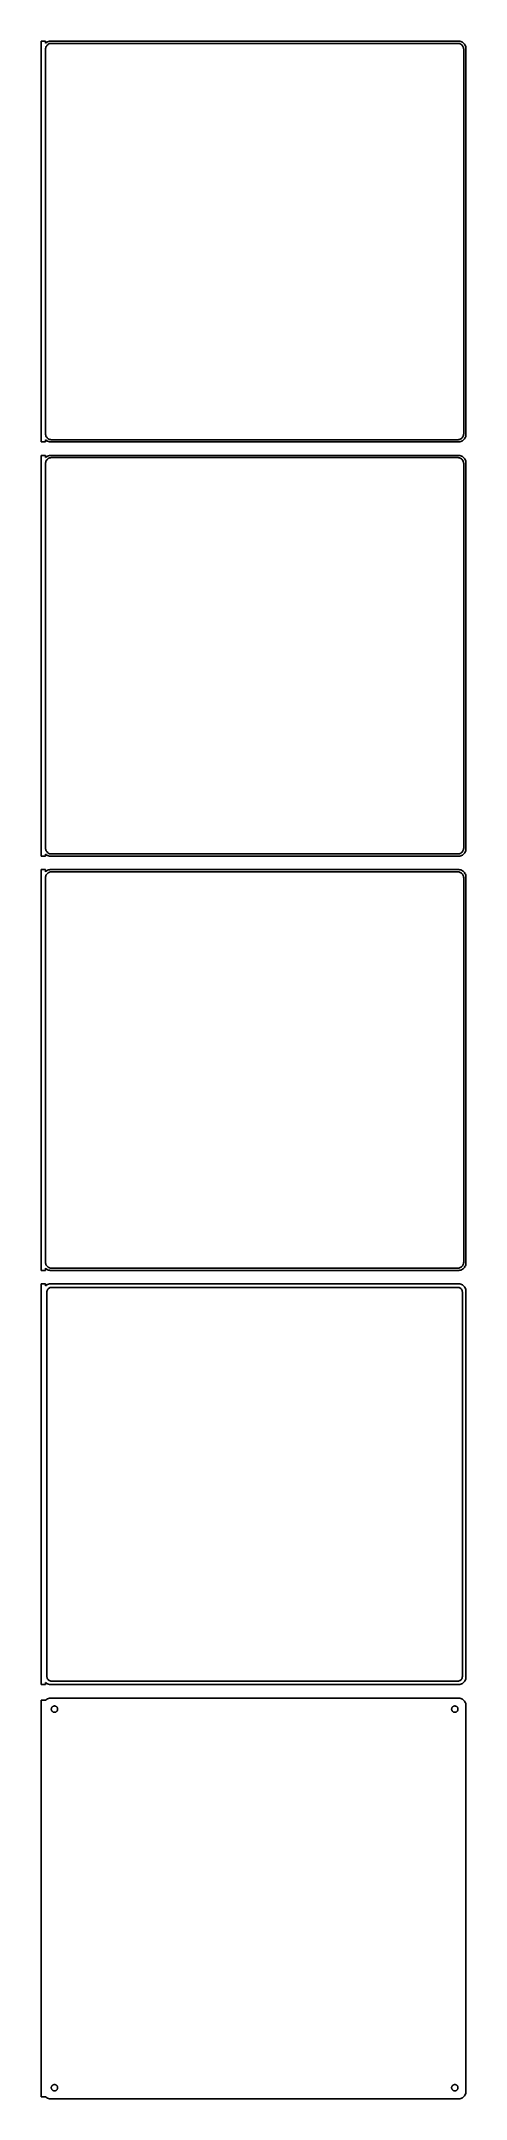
# Model space of a CAD drawing. Header units: metres. Extents: x -144 to 142, y 1260 to 2646.
import ezdxf

# ---------------------------------------------------------------- set-up
doc = ezdxf.new("R2010")
doc.units = ezdxf.units.M

msp = doc.modelspace()

# ---------------------------------------------------------------- linework, layer by layer
for p, q in [((-141, 2645.99), (-144, 2645.99)), ((-144, 2645.99), (-144, 2376.01)), ((-141, 2644.56), (-141, 2645.99)), ((-140.687, 2644.85), (-141, 2644.56)), ((-141, 2640.5), (-140.968, 2641)), ((-141, 2381.5), (-141, 2640.5)), ((-140.968, 2641), (-140.874, 2641.49)), ((-140.874, 2641.49), (-140.719, 2641.97)), ((-140.719, 2641.97), (-140.505, 2642.43)), ((-140.179, 2645.22), (-140.687, 2644.85)), ((-140.505, 2642.43), (-140.236, 2642.85)), ((-140.236, 2642.85), (-139.916, 2643.24)), ((-139.629, 2645.52), (-140.179, 2645.22)), ((-139.916, 2643.24), (-139.55, 2643.58)), ((-139.045, 2645.76), (-139.629, 2645.52)), ((-139.55, 2643.58), (-139.143, 2643.88)), ((-139.143, 2643.88), (-138.703, 2644.12)), ((-138.437, 2645.91), (-139.045, 2645.76)), ((-138.703, 2644.12), (-138.236, 2644.3)), ((-137.814, 2645.99), (-138.437, 2645.91)), ((-138.236, 2644.3), (-137.75, 2644.43)), ((137.814, 2645.99), (-137.814, 2645.99)), ((-137.75, 2644.43), (-137.251, 2644.49)), ((-137.251, 2644.49), (137.251, 2644.49)), ((137.251, 2644.49), (137.75, 2644.43)), ((137.75, 2644.43), (138.236, 2644.3)), ((138.437, 2645.91), (137.814, 2645.99)), ((138.236, 2644.3), (138.703, 2644.12)), ((139.045, 2645.76), (138.437, 2645.91)), ((138.703, 2644.12), (139.143, 2643.88)), ((139.629, 2645.52), (139.045, 2645.76)), ((139.143, 2643.88), (139.55, 2643.58)), ((139.55, 2643.58), (139.916, 2643.24)), ((140.179, 2645.22), (139.629, 2645.52)), ((139.916, 2643.24), (140.236, 2642.85)), ((140.687, 2644.85), (140.179, 2645.22)), ((140.236, 2642.85), (140.505, 2642.43)), ((140.505, 2642.43), (140.719, 2641.97)), ((141.145, 2644.42), (140.687, 2644.85)), ((140.719, 2641.97), (140.874, 2641.49)), ((140.874, 2641.49), (140.968, 2641)), ((140.968, 2641), (141, 2640.5)), ((141, 2640.5), (141, 2381.5)), ((141.545, 2643.94), (141.145, 2644.42)), ((141.882, 2643.41), (141.545, 2643.94)), ((142.149, 2642.84), (141.882, 2643.41)), ((142.343, 2642.24), (142.149, 2642.84)), ((142.461, 2641.63), (142.343, 2642.24)), ((142.5, 2641), (142.461, 2641.63)), ((142.5, 2381), (142.5, 2641)), ((-144, 2376.01), (-141, 2376.01)), ((-140.968, 2381), (-141, 2381.5)), ((-141, 2377.44), (-140.687, 2377.15)), ((-141, 2376.01), (-141, 2377.44)), ((-140.874, 2380.51), (-140.968, 2381)), ((-140.719, 2380.03), (-140.874, 2380.51)), ((-140.505, 2379.57), (-140.719, 2380.03)), ((-140.687, 2377.15), (-140.179, 2376.78)), ((-140.236, 2379.15), (-140.505, 2379.57)), ((-139.916, 2378.76), (-140.236, 2379.15)), ((-140.179, 2376.78), (-139.629, 2376.48)), ((-139.55, 2378.42), (-139.916, 2378.76)), ((-139.629, 2376.48), (-139.045, 2376.24)), ((-139.143, 2378.12), (-139.55, 2378.42)), ((-138.703, 2377.88), (-139.143, 2378.12)), ((-139.045, 2376.24), (-138.437, 2376.09)), ((-138.236, 2377.7), (-138.703, 2377.88)), ((-138.437, 2376.09), (-137.814, 2376.01)), ((-137.75, 2377.57), (-138.236, 2377.7)), ((-137.814, 2376.01), (137.814, 2376.01)), ((-137.251, 2377.51), (-137.75, 2377.57)), ((137.251, 2377.51), (-137.251, 2377.51)), ((137.75, 2377.57), (137.251, 2377.51)), ((138.236, 2377.7), (137.75, 2377.57)), ((137.814, 2376.01), (138.437, 2376.09)), ((138.703, 2377.88), (138.236, 2377.7)), ((138.437, 2376.09), (139.045, 2376.24)), ((139.143, 2378.12), (138.703, 2377.88)), ((139.045, 2376.24), (139.629, 2376.48)), ((139.55, 2378.42), (139.143, 2378.12)), ((139.916, 2378.76), (139.55, 2378.42)), ((139.629, 2376.48), (140.179, 2376.78)), ((140.236, 2379.15), (139.916, 2378.76)), ((140.179, 2376.78), (140.687, 2377.15)), ((140.505, 2379.57), (140.236, 2379.15)), ((140.719, 2380.03), (140.505, 2379.57)), ((140.687, 2377.15), (141.145, 2377.58)), ((140.874, 2380.51), (140.719, 2380.03)), ((140.968, 2381), (140.874, 2380.51)), ((141, 2381.5), (140.968, 2381)), ((141.145, 2377.58), (141.545, 2378.06)), ((141.545, 2378.06), (141.882, 2378.59)), ((141.882, 2378.59), (142.149, 2379.16)), ((142.149, 2379.16), (142.343, 2379.76)), ((142.343, 2379.76), (142.461, 2380.37)), ((142.461, 2380.37), (142.5, 2381)), ((-141, 2366.99), (-144, 2366.99)), ((-144, 2366.99), (-144, 2097.01)), ((-141, 2365.56), (-141, 2366.99)), ((-140.687, 2365.85), (-141, 2365.56)), ((-141, 2361.5), (-140.968, 2362)), ((-141, 2102.5), (-141, 2361.5)), ((-140.968, 2362), (-140.874, 2362.49)), ((-140.874, 2362.49), (-140.719, 2362.97)), ((-140.719, 2362.97), (-140.505, 2363.43)), ((-140.179, 2366.22), (-140.687, 2365.85)), ((-140.505, 2363.43), (-140.236, 2363.85)), ((-140.236, 2363.85), (-139.916, 2364.24)), ((-139.629, 2366.52), (-140.179, 2366.22)), ((-139.916, 2364.24), (-139.55, 2364.58)), ((-139.045, 2366.76), (-139.629, 2366.52)), ((-139.55, 2364.58), (-139.143, 2364.88)), ((-139.143, 2364.88), (-138.703, 2365.12)), ((-138.437, 2366.91), (-139.045, 2366.76)), ((-138.703, 2365.12), (-138.236, 2365.3)), ((-137.814, 2366.99), (-138.437, 2366.91)), ((-138.236, 2365.3), (-137.75, 2365.43)), ((137.814, 2366.99), (-137.814, 2366.99)), ((-137.75, 2365.43), (-137.251, 2365.49)), ((-137.251, 2365.49), (137.251, 2365.49)), ((137.251, 2365.49), (137.75, 2365.43)), ((137.75, 2365.43), (138.236, 2365.3)), ((138.437, 2366.91), (137.814, 2366.99)), ((138.236, 2365.3), (138.703, 2365.12)), ((139.045, 2366.76), (138.437, 2366.91)), ((138.703, 2365.12), (139.143, 2364.88)), ((139.629, 2366.52), (139.045, 2366.76)), ((139.143, 2364.88), (139.55, 2364.58)), ((139.55, 2364.58), (139.916, 2364.24)), ((140.179, 2366.22), (139.629, 2366.52)), ((139.916, 2364.24), (140.236, 2363.85)), ((140.687, 2365.85), (140.179, 2366.22)), ((140.236, 2363.85), (140.505, 2363.43)), ((140.505, 2363.43), (140.719, 2362.97)), ((141.145, 2365.42), (140.687, 2365.85)), ((140.719, 2362.97), (140.874, 2362.49)), ((140.874, 2362.49), (140.968, 2362)), ((140.968, 2362), (141, 2361.5)), ((141, 2361.5), (141, 2102.5)), ((141.545, 2364.94), (141.145, 2365.42)), ((141.882, 2364.41), (141.545, 2364.94)), ((142.149, 2363.84), (141.882, 2364.41)), ((142.343, 2363.24), (142.149, 2363.84)), ((142.461, 2362.63), (142.343, 2363.24)), ((142.5, 2362), (142.461, 2362.63)), ((142.5, 2102), (142.5, 2362)), ((-144, 2097.01), (-141, 2097.01)), ((-140.968, 2102), (-141, 2102.5)), ((-141, 2098.44), (-140.687, 2098.15)), ((-141, 2097.01), (-141, 2098.44)), ((-140.874, 2101.51), (-140.968, 2102)), ((-140.719, 2101.03), (-140.874, 2101.51)), ((-140.505, 2100.57), (-140.719, 2101.03)), ((-140.687, 2098.15), (-140.179, 2097.78)), ((-140.236, 2100.15), (-140.505, 2100.57)), ((-139.916, 2099.76), (-140.236, 2100.15)), ((-140.179, 2097.78), (-139.629, 2097.48)), ((-139.55, 2099.42), (-139.916, 2099.76)), ((-139.629, 2097.48), (-139.045, 2097.24)), ((-139.143, 2099.12), (-139.55, 2099.42)), ((-138.703, 2098.88), (-139.143, 2099.12)), ((-139.045, 2097.24), (-138.437, 2097.09)), ((-138.236, 2098.7), (-138.703, 2098.88)), ((-138.437, 2097.09), (-137.814, 2097.01)), ((-137.75, 2098.57), (-138.236, 2098.7)), ((-137.814, 2097.01), (137.814, 2097.01)), ((-137.251, 2098.51), (-137.75, 2098.57)), ((137.251, 2098.51), (-137.251, 2098.51)), ((137.75, 2098.57), (137.251, 2098.51)), ((138.236, 2098.7), (137.75, 2098.57)), ((137.814, 2097.01), (138.437, 2097.09)), ((138.703, 2098.88), (138.236, 2098.7)), ((138.437, 2097.09), (139.045, 2097.24)), ((139.143, 2099.12), (138.703, 2098.88)), ((139.045, 2097.24), (139.629, 2097.48)), ((139.55, 2099.42), (139.143, 2099.12)), ((139.916, 2099.76), (139.55, 2099.42)), ((139.629, 2097.48), (140.179, 2097.78)), ((140.236, 2100.15), (139.916, 2099.76)), ((140.179, 2097.78), (140.687, 2098.15)), ((140.505, 2100.57), (140.236, 2100.15)), ((140.719, 2101.03), (140.505, 2100.57)), ((140.687, 2098.15), (141.145, 2098.58)), ((140.874, 2101.51), (140.719, 2101.03)), ((140.968, 2102), (140.874, 2101.51)), ((141, 2102.5), (140.968, 2102)), ((141.145, 2098.58), (141.545, 2099.06)), ((141.545, 2099.06), (141.882, 2099.59)), ((141.882, 2099.59), (142.149, 2100.16)), ((142.149, 2100.16), (142.343, 2100.76)), ((142.343, 2100.76), (142.461, 2101.37)), ((142.461, 2101.37), (142.5, 2102)), ((-141, 2087.99), (-144, 2087.99)), ((-144, 2087.99), (-144, 1818.01)), ((-141, 2086.56), (-141, 2087.99)), ((-140.687, 2086.85), (-141, 2086.56)), ((-141, 2082.5), (-140.968, 2083)), ((-141, 1823.5), (-141, 2082.5)), ((-140.968, 2083), (-140.874, 2083.49)), ((-140.874, 2083.49), (-140.719, 2083.97)), ((-140.719, 2083.97), (-140.505, 2084.43)), ((-140.179, 2087.22), (-140.687, 2086.85)), ((-140.505, 2084.43), (-140.236, 2084.85)), ((-140.236, 2084.85), (-139.916, 2085.24)), ((-139.629, 2087.52), (-140.179, 2087.22)), ((-139.916, 2085.24), (-139.55, 2085.58)), ((-139.045, 2087.76), (-139.629, 2087.52)), ((-139.55, 2085.58), (-139.143, 2085.88)), ((-139.143, 2085.88), (-138.703, 2086.12)), ((-138.437, 2087.91), (-139.045, 2087.76)), ((-138.703, 2086.12), (-138.236, 2086.3)), ((-137.814, 2087.99), (-138.437, 2087.91)), ((-138.236, 2086.3), (-137.75, 2086.43)), ((137.814, 2087.99), (-137.814, 2087.99)), ((-137.75, 2086.43), (-137.251, 2086.49)), ((-137.251, 2086.49), (137.251, 2086.49)), ((137.251, 2086.49), (137.75, 2086.43)), ((137.75, 2086.43), (138.236, 2086.3)), ((138.437, 2087.91), (137.814, 2087.99)), ((138.236, 2086.3), (138.703, 2086.12)), ((139.045, 2087.76), (138.437, 2087.91)), ((138.703, 2086.12), (139.143, 2085.88)), ((139.629, 2087.52), (139.045, 2087.76)), ((139.143, 2085.88), (139.55, 2085.58)), ((139.55, 2085.58), (139.916, 2085.24)), ((140.179, 2087.22), (139.629, 2087.52)), ((139.916, 2085.24), (140.236, 2084.85)), ((140.687, 2086.85), (140.179, 2087.22)), ((140.236, 2084.85), (140.505, 2084.43)), ((140.505, 2084.43), (140.719, 2083.97)), ((141.145, 2086.42), (140.687, 2086.85)), ((140.719, 2083.97), (140.874, 2083.49)), ((140.874, 2083.49), (140.968, 2083)), ((140.968, 2083), (141, 2082.5)), ((141, 2082.5), (141, 1823.5)), ((141.545, 2085.94), (141.145, 2086.42)), ((141.882, 2085.41), (141.545, 2085.94)), ((142.149, 2084.84), (141.882, 2085.41)), ((142.343, 2084.24), (142.149, 2084.84)), ((142.461, 2083.63), (142.343, 2084.24)), ((142.5, 2083), (142.461, 2083.63)), ((142.5, 1823), (142.5, 2083)), ((-144, 1818.01), (-141, 1818.01)), ((-140.968, 1823), (-141, 1823.5)), ((-141, 1819.44), (-140.687, 1819.15)), ((-141, 1818.01), (-141, 1819.44)), ((-140.874, 1822.51), (-140.968, 1823)), ((-140.719, 1822.03), (-140.874, 1822.51)), ((-140.505, 1821.57), (-140.719, 1822.03)), ((-140.687, 1819.15), (-140.179, 1818.78)), ((-140.236, 1821.15), (-140.505, 1821.57)), ((-139.916, 1820.76), (-140.236, 1821.15)), ((-140.179, 1818.78), (-139.629, 1818.48)), ((-139.55, 1820.42), (-139.916, 1820.76)), ((-139.629, 1818.48), (-139.045, 1818.24)), ((-139.143, 1820.12), (-139.55, 1820.42)), ((-138.703, 1819.88), (-139.143, 1820.12)), ((-139.045, 1818.24), (-138.437, 1818.09)), ((-138.236, 1819.7), (-138.703, 1819.88)), ((-138.437, 1818.09), (-137.814, 1818.01)), ((-137.75, 1819.57), (-138.236, 1819.7)), ((-137.814, 1818.01), (137.814, 1818.01)), ((-137.251, 1819.51), (-137.75, 1819.57)), ((137.251, 1819.51), (-137.251, 1819.51)), ((137.75, 1819.57), (137.251, 1819.51)), ((138.236, 1819.7), (137.75, 1819.57)), ((137.814, 1818.01), (138.437, 1818.09)), ((138.703, 1819.88), (138.236, 1819.7)), ((138.437, 1818.09), (139.045, 1818.24)), ((139.143, 1820.12), (138.703, 1819.88)), ((139.045, 1818.24), (139.629, 1818.48)), ((139.55, 1820.42), (139.143, 1820.12)), ((139.916, 1820.76), (139.55, 1820.42)), ((139.629, 1818.48), (140.179, 1818.78)), ((140.236, 1821.15), (139.916, 1820.76)), ((140.179, 1818.78), (140.687, 1819.15)), ((140.505, 1821.57), (140.236, 1821.15)), ((140.719, 1822.03), (140.505, 1821.57)), ((140.687, 1819.15), (141.145, 1819.58)), ((140.874, 1822.51), (140.719, 1822.03)), ((140.968, 1823), (140.874, 1822.51)), ((141, 1823.5), (140.968, 1823)), ((141.145, 1819.58), (141.545, 1820.06)), ((141.545, 1820.06), (141.882, 1820.59)), ((141.882, 1820.59), (142.149, 1821.16)), ((142.149, 1821.16), (142.343, 1821.76)), ((142.343, 1821.76), (142.461, 1822.37)), ((142.461, 1822.37), (142.5, 1823)), ((-141, 1808.98), (-144, 1808.98)), ((-144, 1808.98), (-144, 1539.02)), ((-141, 1807.56), (-141, 1808.98)), ((-140.687, 1807.85), (-141, 1807.56)), ((-140.179, 1808.22), (-140.687, 1807.85)), ((-139.629, 1808.52), (-140.179, 1808.22)), ((-140.113, 1803.5), (-140.088, 1803.89)), ((-140.113, 1544.5), (-140.113, 1803.5)), ((-140.088, 1803.89), (-140.015, 1804.27)), ((-140.015, 1804.27), (-139.894, 1804.65)), ((-139.894, 1804.65), (-139.728, 1805)), ((-139.728, 1805), (-139.518, 1805.33)), ((-139.045, 1808.76), (-139.629, 1808.52)), ((-139.518, 1805.33), (-139.269, 1805.63)), ((-139.269, 1805.63), (-138.984, 1805.9)), ((-138.437, 1808.91), (-139.045, 1808.76)), ((-138.984, 1805.9), (-138.668, 1806.13)), ((-138.668, 1806.13), (-138.325, 1806.32)), ((-137.814, 1808.99), (-138.437, 1808.91)), ((-138.325, 1806.32), (-137.962, 1806.46)), ((-137.962, 1806.46), (-137.583, 1806.56)), ((137.814, 1808.99), (-137.814, 1808.99)), ((-137.583, 1806.56), (-137.195, 1806.61)), ((-137.195, 1806.61), (137.195, 1806.61)), ((137.195, 1806.61), (137.583, 1806.56)), ((137.583, 1806.56), (137.962, 1806.46)), ((138.437, 1808.91), (137.814, 1808.99)), ((137.962, 1806.46), (138.325, 1806.32)), ((138.325, 1806.32), (138.668, 1806.13)), ((139.045, 1808.76), (138.437, 1808.91)), ((138.668, 1806.13), (138.984, 1805.9)), ((138.984, 1805.9), (139.269, 1805.63)), ((139.629, 1808.52), (139.045, 1808.76)), ((139.269, 1805.63), (139.518, 1805.33)), ((139.518, 1805.33), (139.728, 1805)), ((140.179, 1808.22), (139.629, 1808.52)), ((139.728, 1805), (139.894, 1804.65)), ((139.894, 1804.65), (140.015, 1804.27)), ((140.015, 1804.27), (140.088, 1803.89)), ((140.088, 1803.89), (140.113, 1803.5)), ((140.113, 1803.5), (140.113, 1544.5)), ((140.687, 1807.85), (140.179, 1808.22)), ((141.145, 1807.42), (140.687, 1807.85)), ((141.545, 1806.94), (141.145, 1807.42)), ((141.882, 1806.41), (141.545, 1806.94)), ((142.149, 1805.84), (141.882, 1806.41)), ((142.343, 1805.24), (142.149, 1805.84)), ((142.461, 1804.63), (142.343, 1805.24)), ((142.5, 1804), (142.461, 1804.63)), ((142.5, 1544), (142.5, 1804)), ((-144, 1539.02), (-141, 1539.02)), ((-141, 1539.02), (-141, 1540.44)), ((-141, 1540.44), (-140.687, 1540.15)), ((-140.687, 1540.15), (-140.179, 1539.78)), ((-140.179, 1539.78), (-139.629, 1539.48)), ((-140.088, 1544.11), (-140.113, 1544.5)), ((-140.015, 1543.73), (-140.088, 1544.11)), ((-139.894, 1543.35), (-140.015, 1543.73)), ((-139.728, 1543), (-139.894, 1543.35)), ((-139.518, 1542.67), (-139.728, 1543)), ((-139.629, 1539.48), (-139.045, 1539.24)), ((-139.269, 1542.37), (-139.518, 1542.67)), ((-138.984, 1542.1), (-139.269, 1542.37)), ((-139.045, 1539.24), (-138.437, 1539.09)), ((-138.668, 1541.87), (-138.984, 1542.1)), ((-138.325, 1541.68), (-138.668, 1541.87)), ((-138.437, 1539.09), (-137.814, 1539.01)), ((-137.962, 1541.54), (-138.325, 1541.68)), ((-137.583, 1541.44), (-137.962, 1541.54)), ((-137.814, 1539.01), (137.814, 1539.01)), ((-137.195, 1541.39), (-137.583, 1541.44)), ((137.195, 1541.39), (-137.195, 1541.39)), ((137.583, 1541.44), (137.195, 1541.39)), ((137.962, 1541.54), (137.583, 1541.44)), ((137.814, 1539.01), (138.437, 1539.09)), ((138.325, 1541.68), (137.962, 1541.54)), ((138.668, 1541.87), (138.325, 1541.68)), ((138.437, 1539.09), (139.045, 1539.24)), ((138.984, 1542.1), (138.668, 1541.87)), ((139.269, 1542.37), (138.984, 1542.1)), ((139.045, 1539.24), (139.629, 1539.48)), ((139.518, 1542.67), (139.269, 1542.37)), ((139.728, 1543), (139.518, 1542.67)), ((139.629, 1539.48), (140.179, 1539.78)), ((139.894, 1543.35), (139.728, 1543)), ((140.015, 1543.73), (139.894, 1543.35)), ((140.088, 1544.11), (140.015, 1543.73)), ((140.113, 1544.5), (140.088, 1544.11)), ((140.179, 1539.78), (140.687, 1540.15)), ((140.687, 1540.15), (141.145, 1540.58)), ((141.145, 1540.58), (141.545, 1541.06)), ((141.545, 1541.06), (141.882, 1541.59)), ((141.882, 1541.59), (142.149, 1542.16)), ((142.149, 1542.16), (142.343, 1542.76)), ((142.343, 1542.76), (142.461, 1543.37)), ((142.461, 1543.37), (142.5, 1544)), ((-141, 1528.65), (-144, 1528.65)), ((-144, 1528.65), (-144, 1261.35)), ((-140.687, 1528.85), (-141, 1528.56)), ((-141, 1528.56), (-141, 1528.65)), ((-140.179, 1529.22), (-140.687, 1528.85)), ((-139.629, 1529.52), (-140.179, 1529.22)), ((-139.045, 1529.76), (-139.629, 1529.52)), ((-138.437, 1529.91), (-139.045, 1529.76)), ((-137.814, 1529.99), (-138.437, 1529.91)), ((137.814, 1529.99), (-137.814, 1529.99)), ((-135.66, 1524.53), (-135.4, 1524.6)), ((-135.4, 1524.6), (-135.134, 1524.63)), ((-135.134, 1524.63), (-134.866, 1524.63)), ((-134.866, 1524.63), (-134.6, 1524.6)), ((-134.6, 1524.6), (-134.34, 1524.53)), ((134.34, 1524.53), (134.6, 1524.6)), ((134.6, 1524.6), (134.866, 1524.63)), ((134.866, 1524.63), (135.134, 1524.63)), ((135.134, 1524.63), (135.4, 1524.6)), ((135.4, 1524.6), (135.66, 1524.53)), ((138.437, 1529.91), (137.814, 1529.99)), ((139.045, 1529.76), (138.437, 1529.91)), ((139.629, 1529.52), (139.045, 1529.76)), ((140.179, 1529.22), (139.629, 1529.52)), ((140.687, 1528.85), (140.179, 1529.22)), ((141.145, 1528.42), (140.687, 1528.85)), ((141.545, 1527.94), (141.145, 1528.42)), ((141.882, 1527.41), (141.545, 1527.94)), ((142.149, 1526.84), (141.882, 1527.41)), ((142.343, 1526.24), (142.149, 1526.84)), ((142.461, 1525.63), (142.343, 1526.24)), ((142.5, 1525), (142.461, 1525.63)), ((142.5, 1265), (142.5, 1525)), ((-137.135, 1522.5), (-137.118, 1522.77)), ((-137.118, 1522.23), (-137.135, 1522.5)), ((-137.118, 1522.77), (-137.068, 1523.03)), ((-137.068, 1521.97), (-137.118, 1522.23)), ((-137.068, 1523.03), (-136.985, 1523.29)), ((-136.985, 1521.71), (-137.068, 1521.97)), ((-136.985, 1523.29), (-136.871, 1523.53)), ((-136.871, 1521.47), (-136.985, 1521.71)), ((-136.871, 1523.53), (-136.727, 1523.76)), ((-136.727, 1521.24), (-136.871, 1521.47)), ((-136.727, 1523.76), (-136.557, 1523.96)), ((-136.557, 1521.04), (-136.727, 1521.24)), ((-136.557, 1523.96), (-136.361, 1524.15)), ((-136.361, 1520.85), (-136.557, 1521.04)), ((-136.361, 1524.15), (-136.144, 1524.3)), ((-136.144, 1520.7), (-136.361, 1520.85)), ((-136.144, 1524.3), (-135.909, 1524.43)), ((-135.909, 1520.57), (-136.144, 1520.7)), ((-135.909, 1524.43), (-135.66, 1524.53)), ((-135.66, 1520.47), (-135.909, 1520.57)), ((-135.4, 1520.4), (-135.66, 1520.47)), ((-135.134, 1520.37), (-135.4, 1520.4)), ((-134.866, 1520.37), (-135.134, 1520.37)), ((-134.6, 1520.4), (-134.866, 1520.37)), ((-134.34, 1520.47), (-134.6, 1520.4)), ((-134.34, 1524.53), (-134.091, 1524.43)), ((-134.091, 1520.57), (-134.34, 1520.47)), ((-134.091, 1524.43), (-133.856, 1524.3)), ((-133.856, 1520.7), (-134.091, 1520.57)), ((-133.856, 1524.3), (-133.639, 1524.15)), ((-133.639, 1520.85), (-133.856, 1520.7)), ((-133.639, 1524.15), (-133.443, 1523.96)), ((-133.443, 1521.04), (-133.639, 1520.85)), ((-133.443, 1523.96), (-133.273, 1523.76)), ((-133.273, 1521.24), (-133.443, 1521.04)), ((-133.273, 1523.76), (-133.129, 1523.53)), ((-133.129, 1521.47), (-133.273, 1521.24)), ((-133.129, 1523.53), (-133.015, 1523.29)), ((-133.015, 1521.71), (-133.129, 1521.47)), ((-133.015, 1523.29), (-132.932, 1523.03)), ((-132.932, 1521.97), (-133.015, 1521.71)), ((-132.932, 1523.03), (-132.882, 1522.77)), ((-132.882, 1522.23), (-132.932, 1521.97)), ((-132.882, 1522.77), (-132.865, 1522.5)), ((-132.865, 1522.5), (-132.882, 1522.23)), ((132.865, 1522.5), (132.882, 1522.77)), ((132.882, 1522.23), (132.865, 1522.5)), ((132.882, 1522.77), (132.932, 1523.03)), ((132.932, 1521.97), (132.882, 1522.23)), ((132.932, 1523.03), (133.015, 1523.29)), ((133.015, 1521.71), (132.932, 1521.97)), ((133.015, 1523.29), (133.129, 1523.53)), ((133.129, 1521.47), (133.015, 1521.71)), ((133.129, 1523.53), (133.273, 1523.76)), ((133.273, 1521.24), (133.129, 1521.47)), ((133.273, 1523.76), (133.443, 1523.96)), ((133.443, 1521.04), (133.273, 1521.24)), ((133.443, 1523.96), (133.639, 1524.15)), ((133.639, 1520.85), (133.443, 1521.04)), ((133.639, 1524.15), (133.856, 1524.3)), ((133.856, 1520.7), (133.639, 1520.85)), ((133.856, 1524.3), (134.091, 1524.43)), ((134.091, 1520.57), (133.856, 1520.7)), ((134.091, 1524.43), (134.34, 1524.53)), ((134.34, 1520.47), (134.091, 1520.57)), ((134.6, 1520.4), (134.34, 1520.47)), ((134.866, 1520.37), (134.6, 1520.4)), ((135.134, 1520.37), (134.866, 1520.37)), ((135.4, 1520.4), (135.134, 1520.37)), ((135.66, 1520.47), (135.4, 1520.4)), ((135.66, 1524.53), (135.909, 1524.43)), ((135.909, 1520.57), (135.66, 1520.47)), ((135.909, 1524.43), (136.144, 1524.3)), ((136.144, 1520.7), (135.909, 1520.57)), ((136.144, 1524.3), (136.361, 1524.15)), ((136.361, 1520.85), (136.144, 1520.7)), ((136.361, 1524.15), (136.557, 1523.96)), ((136.557, 1521.04), (136.361, 1520.85)), ((136.557, 1523.96), (136.727, 1523.76)), ((136.727, 1521.24), (136.557, 1521.04)), ((136.727, 1523.76), (136.871, 1523.53)), ((136.871, 1521.47), (136.727, 1521.24)), ((136.871, 1523.53), (136.985, 1523.29)), ((136.985, 1521.71), (136.871, 1521.47)), ((136.985, 1523.29), (137.068, 1523.03)), ((137.068, 1521.97), (136.985, 1521.71)), ((137.068, 1523.03), (137.118, 1522.77)), ((137.118, 1522.23), (137.068, 1521.97)), ((137.118, 1522.77), (137.135, 1522.5)), ((137.135, 1522.5), (137.118, 1522.23)), ((-144, 1261.35), (-141, 1261.35)), ((-141, 1261.35), (-141, 1261.44)), ((-141, 1261.44), (-140.687, 1261.15)), ((-137.135, 1267.5), (-137.118, 1267.77)), ((-137.118, 1267.23), (-137.135, 1267.5)), ((-137.118, 1267.77), (-137.068, 1268.03)), ((-137.068, 1266.97), (-137.118, 1267.23)), ((-137.068, 1268.03), (-136.985, 1268.29)), ((-136.985, 1266.71), (-137.068, 1266.97)), ((-136.985, 1268.29), (-136.871, 1268.53)), ((-136.871, 1266.47), (-136.985, 1266.71)), ((-136.871, 1268.53), (-136.727, 1268.76)), ((-136.727, 1266.24), (-136.871, 1266.47)), ((-136.727, 1268.76), (-136.557, 1268.96)), ((-136.557, 1266.04), (-136.727, 1266.24)), ((-136.557, 1268.96), (-136.361, 1269.15)), ((-136.361, 1265.85), (-136.557, 1266.04)), ((-136.361, 1269.15), (-136.144, 1269.3)), ((-136.144, 1265.7), (-136.361, 1265.85)), ((-136.144, 1269.3), (-135.909, 1269.43)), ((-135.909, 1265.57), (-136.144, 1265.7)), ((-135.909, 1269.43), (-135.66, 1269.53)), ((-135.66, 1265.47), (-135.909, 1265.57)), ((-135.66, 1269.53), (-135.4, 1269.6)), ((-135.4, 1265.4), (-135.66, 1265.47)), ((-135.4, 1269.6), (-135.134, 1269.63)), ((-135.134, 1265.37), (-135.4, 1265.4)), ((-135.134, 1269.63), (-134.866, 1269.63)), ((-134.866, 1265.37), (-135.134, 1265.37)), ((-134.866, 1269.63), (-134.6, 1269.6)), ((-134.6, 1265.4), (-134.866, 1265.37)), ((-134.6, 1269.6), (-134.34, 1269.53)), ((-134.34, 1265.47), (-134.6, 1265.4)), ((-134.34, 1269.53), (-134.091, 1269.43)), ((-134.091, 1265.57), (-134.34, 1265.47)), ((-134.091, 1269.43), (-133.856, 1269.3)), ((-133.856, 1265.7), (-134.091, 1265.57)), ((-133.856, 1269.3), (-133.639, 1269.15)), ((-133.639, 1265.85), (-133.856, 1265.7)), ((-133.639, 1269.15), (-133.443, 1268.96)), ((-133.443, 1266.04), (-133.639, 1265.85)), ((-133.443, 1268.96), (-133.273, 1268.76)), ((-133.273, 1266.24), (-133.443, 1266.04)), ((-133.273, 1268.76), (-133.129, 1268.53)), ((-133.129, 1266.47), (-133.273, 1266.24)), ((-133.129, 1268.53), (-133.015, 1268.29)), ((-133.015, 1266.71), (-133.129, 1266.47)), ((-133.015, 1268.29), (-132.932, 1268.03)), ((-132.932, 1266.97), (-133.015, 1266.71)), ((-132.932, 1268.03), (-132.882, 1267.77)), ((-132.882, 1267.23), (-132.932, 1266.97)), ((-132.882, 1267.77), (-132.865, 1267.5)), ((-132.865, 1267.5), (-132.882, 1267.23)), ((132.865, 1267.5), (132.882, 1267.77)), ((132.882, 1267.23), (132.865, 1267.5)), ((132.882, 1267.77), (132.932, 1268.03)), ((132.932, 1266.97), (132.882, 1267.23)), ((132.932, 1268.03), (133.015, 1268.29)), ((133.015, 1266.71), (132.932, 1266.97)), ((133.015, 1268.29), (133.129, 1268.53)), ((133.129, 1266.47), (133.015, 1266.71)), ((133.129, 1268.53), (133.273, 1268.76)), ((133.273, 1266.24), (133.129, 1266.47)), ((133.273, 1268.76), (133.443, 1268.96)), ((133.443, 1266.04), (133.273, 1266.24)), ((133.443, 1268.96), (133.639, 1269.15)), ((133.639, 1265.85), (133.443, 1266.04)), ((133.639, 1269.15), (133.856, 1269.3)), ((133.856, 1265.7), (133.639, 1265.85)), ((133.856, 1269.3), (134.091, 1269.43)), ((134.091, 1265.57), (133.856, 1265.7)), ((134.091, 1269.43), (134.34, 1269.53)), ((134.34, 1265.47), (134.091, 1265.57)), ((134.34, 1269.53), (134.6, 1269.6)), ((134.6, 1265.4), (134.34, 1265.47)), ((134.6, 1269.6), (134.866, 1269.63)), ((134.866, 1265.37), (134.6, 1265.4)), ((134.866, 1269.63), (135.134, 1269.63)), ((135.134, 1265.37), (134.866, 1265.37)), ((135.134, 1269.63), (135.4, 1269.6)), ((135.4, 1265.4), (135.134, 1265.37)), ((135.4, 1269.6), (135.66, 1269.53)), ((135.66, 1265.47), (135.4, 1265.4)), ((135.66, 1269.53), (135.909, 1269.43)), ((135.909, 1265.57), (135.66, 1265.47)), ((135.909, 1269.43), (136.144, 1269.3)), ((136.144, 1265.7), (135.909, 1265.57)), ((136.144, 1269.3), (136.361, 1269.15)), ((136.361, 1265.85), (136.144, 1265.7)), ((136.361, 1269.15), (136.557, 1268.96)), ((136.557, 1266.04), (136.361, 1265.85)), ((136.557, 1268.96), (136.727, 1268.76)), ((136.727, 1266.24), (136.557, 1266.04)), ((136.727, 1268.76), (136.871, 1268.53)), ((136.871, 1266.47), (136.727, 1266.24)), ((136.871, 1268.53), (136.985, 1268.29)), ((136.985, 1266.71), (136.871, 1266.47)), ((136.985, 1268.29), (137.068, 1268.03)), ((137.068, 1266.97), (136.985, 1266.71)), ((137.068, 1268.03), (137.118, 1267.77)), ((137.118, 1267.23), (137.068, 1266.97)), ((137.118, 1267.77), (137.135, 1267.5)), ((137.135, 1267.5), (137.118, 1267.23)), ((140.687, 1261.15), (141.145, 1261.58)), ((141.145, 1261.58), (141.545, 1262.06)), ((141.545, 1262.06), (141.882, 1262.59)), ((141.882, 1262.59), (142.149, 1263.16)), ((142.149, 1263.16), (142.343, 1263.76)), ((142.343, 1263.76), (142.461, 1264.37)), ((142.461, 1264.37), (142.5, 1265)), ((-140.687, 1261.15), (-140.179, 1260.78)), ((-140.179, 1260.78), (-139.629, 1260.48)), ((-139.629, 1260.48), (-139.045, 1260.24)), ((-139.045, 1260.24), (-138.437, 1260.09)), ((-138.437, 1260.09), (-137.814, 1260.01)), ((-137.814, 1260.01), (137.814, 1260.01)), ((137.814, 1260.01), (138.437, 1260.09)), ((138.437, 1260.09), (139.045, 1260.24)), ((139.045, 1260.24), (139.629, 1260.48)), ((139.629, 1260.48), (140.179, 1260.78)), ((140.179, 1260.78), (140.687, 1261.15))]:
    msp.add_line(p, q)

doc.saveas('drawing.dxf')
